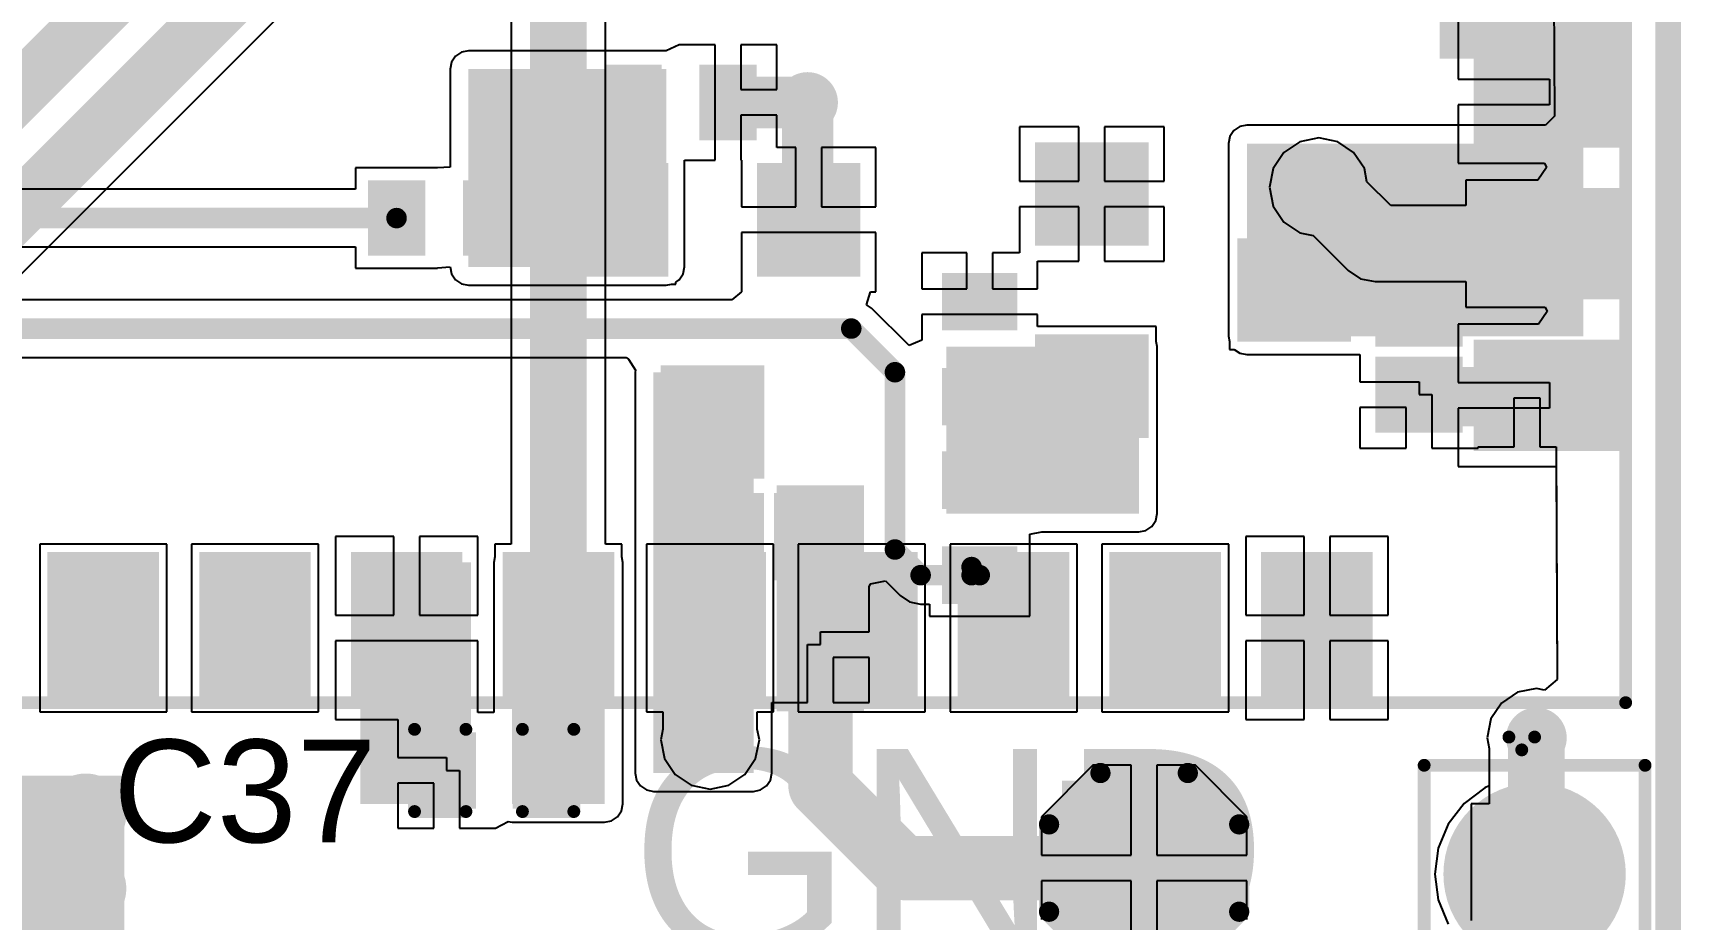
# Model space of a CAD drawing. Header units: millimetres. Extents: x -0.29 to 3.46, y -0.11 to 2.46.
# Drawn here: x 2.817 to 3.459, y 0.875 to 1.22 of the extents above; entities that cross this region are included whole.
import ezdxf

# ---------------------------------------------------------------- set-up
doc = ezdxf.new("R2010")
doc.units = ezdxf.units.MM
doc.header["$MEASUREMENT"] = 0
for name, color, linetype in [('BottomLayer', 5, 'Continuous'), ('BottomPaste', 16, 'Continuous'), ('BottomSolder', 6, 'Continuous'), ('Mechanical2', 216, 'Continuous'), ('TopLayer', 1, 'Continuous'), ('TopOverlay', 2, 'Continuous'), ('TopPaste', 8, 'Continuous'), ('TopSolder', 216, 'Continuous'), ('ViaHoleLayer', 16, 'Continuous')]:
    doc.layers.add(name, color=color, linetype=linetype)
doc.styles.add('Arial', font='', dxfattribs={"height": 0.2})
doc.styles.get('Arial').set_extended_font_data('Arial')

# ---------------------------------------------------------------- blocks, each defined once
blk = doc.blocks.new('T__________7')
at = {"layer": 'TopLayer'}
blk.add_hatch(color=1, dxfattribs=at).paths.add_polyline_path([(0.015, 0.03), (-0.015, 0.03), (-0.03, 0.015), (-0.03, -0.015), (-0.015, -0.03), (0.015, -0.03), (0.03, -0.015), (0.03, 0.015)])
at = {"layer": 'TopPaste'}
blk.add_hatch(color=8, dxfattribs=at).paths.add_polyline_path([(0.015, 0.03), (-0.015, 0.03), (-0.03, 0.015), (-0.03, -0.015), (-0.015, -0.03), (0.015, -0.03), (0.03, -0.015), (0.03, 0.015)])
at = {"layer": 'TopSolder'}
blk.add_hatch(color=216, dxfattribs=at).paths.add_polyline_path([(0.017, 0.034), (-0.017, 0.034), (-0.034, 0.017), (-0.034, -0.017), (-0.017, -0.034), (0.017, -0.034), (0.034, -0.017), (0.034, 0.017)])
at = {"layer": 'TopOverlay', "const_width": 0.00787}
for points in [[(-0.037, 0.017), (-0.017, 0.037)], [(-0.017, 0.037), (0.017, 0.037)], [(-0.017, 0.037), (0.017, 0.037)], [(0.017, 0.037), (0.037, 0.017)], [(-0.037, -0.017), (-0.037, 0.017)], [(0.037, -0.017), (0.037, 0.017)], [(-0.037, -0.017), (-0.017, -0.037)], [(0.017, -0.037), (0.037, -0.017)], [(-0.017, -0.037), (0.017, -0.037)], [(-0.017, -0.037), (0.017, -0.037)]]:
    blk.add_lwpolyline(points, dxfattribs=at)
at = {"layer": 'TopOverlay', "const_width": 0.00394}
for points in [[(-0.01897, 0.037, 1), (-0.01503, 0.037, 1)], [(-0.01897, 0.037, 1), (-0.01503, 0.037, 1)], [(-0.01897, 0.037, 1), (-0.01503, 0.037, 1)], [(0.01503, 0.037, 1), (0.01897, 0.037, 1)], [(0.01503, 0.037, 1), (0.01897, 0.037, 1)], [(0.01503, 0.037, 1), (0.01897, 0.037, 1)], [(-0.03897, 0.017, 1), (-0.03503, 0.017, 1)], [(-0.03897, 0.017, 1), (-0.03503, 0.017, 1)], [(0.03503, 0.017, 1), (0.03897, 0.017, 1)], [(0.03503, 0.017, 1), (0.03897, 0.017, 1)], [(-0.03897, -0.017, 1), (-0.03503, -0.017, 1)], [(-0.03897, -0.017, 1), (-0.03503, -0.017, 1)], [(0.03503, -0.017, 1), (0.03897, -0.017, 1)], [(0.03503, -0.017, 1), (0.03897, -0.017, 1)], [(-0.01897, -0.037, 1), (-0.01503, -0.037, 1)], [(-0.01897, -0.037, 1), (-0.01503, -0.037, 1)], [(-0.01897, -0.037, 1), (-0.01503, -0.037, 1)], [(0.01503, -0.037, 1), (0.01897, -0.037, 1)], [(0.01503, -0.037, 1), (0.01897, -0.037, 1)], [(0.01503, -0.037, 1), (0.01897, -0.037, 1)]]:
    blk.add_lwpolyline(points, format="xyb", close=True, dxfattribs=at)
blk = doc.blocks.new('SIM7500E_15')
at = {"layer": 'TopLayer'}
for points in [[(0.91142, -0.72638), (0.86024, -0.72638), (0.86024, -0.69094), (0.91142, -0.69094)], [(0.91142, -0.78543), (0.86024, -0.78543), (0.86024, -0.75), (0.91142, -0.75)], [(0.91142, -0.84449), (0.86024, -0.84449), (0.86024, -0.80906), (0.91142, -0.80906)], [(0.30512, -0.94291), (0.30512, -0.89173), (0.34055, -0.89173), (0.34055, -0.94291)], [(0.36417, -0.94291), (0.36417, -0.89173), (0.39961, -0.89173), (0.39961, -0.94291)], [(0.42323, -0.94291), (0.42323, -0.89173), (0.45866, -0.89173), (0.45866, -0.94291)], [(0.48228, -0.94291), (0.48228, -0.89173), (0.51772, -0.89173), (0.51772, -0.94291)], [(0.54134, -0.94291), (0.54134, -0.89173), (0.57677, -0.89173), (0.57677, -0.94291)], [(0.60039, -0.94291), (0.60039, -0.89173), (0.63583, -0.89173), (0.63583, -0.94291)], [(0.65945, -0.94291), (0.65945, -0.89173), (0.69488, -0.89173), (0.69488, -0.94291)], [(0.7185, -0.94291), (0.7185, -0.89173), (0.75394, -0.89173), (0.75394, -0.94291)], [(0.77756, -0.94291), (0.77756, -0.89173), (0.81299, -0.89173), (0.81299, -0.94291)]]:
    blk.add_hatch(color=1, dxfattribs=at).paths.add_polyline_path(points)
at = {"layer": 'TopPaste'}
for points in [[(0.91142, -0.72638), (0.86024, -0.72638), (0.86024, -0.69094), (0.91142, -0.69094)], [(0.91142, -0.78543), (0.86024, -0.78543), (0.86024, -0.75), (0.91142, -0.75)], [(0.91142, -0.84449), (0.86024, -0.84449), (0.86024, -0.80906), (0.91142, -0.80906)], [(0.30512, -0.94291), (0.30512, -0.89173), (0.34055, -0.89173), (0.34055, -0.94291)], [(0.36417, -0.94291), (0.36417, -0.89173), (0.39961, -0.89173), (0.39961, -0.94291)], [(0.42323, -0.94291), (0.42323, -0.89173), (0.45866, -0.89173), (0.45866, -0.94291)], [(0.48228, -0.94291), (0.48228, -0.89173), (0.51772, -0.89173), (0.51772, -0.94291)], [(0.54134, -0.94291), (0.54134, -0.89173), (0.57677, -0.89173), (0.57677, -0.94291)], [(0.60039, -0.94291), (0.60039, -0.89173), (0.63583, -0.89173), (0.63583, -0.94291)], [(0.65945, -0.94291), (0.65945, -0.89173), (0.69488, -0.89173), (0.69488, -0.94291)], [(0.7185, -0.94291), (0.7185, -0.89173), (0.75394, -0.89173), (0.75394, -0.94291)], [(0.77756, -0.94291), (0.77756, -0.89173), (0.81299, -0.89173), (0.81299, -0.94291)]]:
    blk.add_hatch(color=8, dxfattribs=at).paths.add_polyline_path(points)
at = {"layer": 'TopSolder'}
for points in [[(0.91542, -0.73038), (0.85624, -0.73038), (0.85624, -0.68694), (0.91542, -0.68694)], [(0.91542, -0.78943), (0.85624, -0.78943), (0.85624, -0.746), (0.91542, -0.746)], [(0.91542, -0.84849), (0.85624, -0.84849), (0.85624, -0.80506), (0.91542, -0.80506)], [(0.30112, -0.94691), (0.30112, -0.88773), (0.34455, -0.88773), (0.34455, -0.94691)], [(0.36017, -0.94691), (0.36017, -0.88773), (0.40361, -0.88773), (0.40361, -0.94691)], [(0.41923, -0.94691), (0.41923, -0.88773), (0.46266, -0.88773), (0.46266, -0.94691)], [(0.47828, -0.94691), (0.47828, -0.88773), (0.52172, -0.88773), (0.52172, -0.94691)], [(0.53734, -0.94691), (0.53734, -0.88773), (0.58077, -0.88773), (0.58077, -0.94691)], [(0.59639, -0.94691), (0.59639, -0.88773), (0.63983, -0.88773), (0.63983, -0.94691)], [(0.65545, -0.94691), (0.65545, -0.88773), (0.69888, -0.88773), (0.69888, -0.94691)], [(0.7145, -0.94691), (0.7145, -0.88773), (0.75794, -0.88773), (0.75794, -0.94691)], [(0.77356, -0.94691), (0.77356, -0.88773), (0.81699, -0.88773), (0.81699, -0.94691)]]:
    blk.add_hatch(color=216, dxfattribs=at).paths.add_polyline_path(points)
at = {"layer": 'TopOverlay', "const_width": 0.005}
for points in [[(0.91544, -0.94639), (0.91544, 0.12061)], [(-0.03356, -0.94639), (0.91544, -0.94639)]]:
    blk.add_lwpolyline(points, dxfattribs=at)
at = {"layer": 'TopOverlay', "const_width": 0.0025}
blk.add_lwpolyline([(0.91419, -0.94639, 1), (0.91669, -0.94639, 1)], format="xyb", close=True, dxfattribs=at)
blk.add_lwpolyline([(0.91419, -0.94639, 1), (0.91669, -0.94639, 1)], format="xyb", close=True, dxfattribs=at)
blk = doc.blocks.new('R___0402_B_35')
at = {"layer": 'BottomLayer'}
for points in [[(-0.0095, 0.0125), (-0.0095, -0.0125), (-0.0275, -0.0125), (-0.0275, 0.0125)], [(0.0275, 0.0125), (0.0275, -0.0125), (0.0095, -0.0125), (0.0095, 0.0125)]]:
    blk.add_hatch(color=5, dxfattribs=at).paths.add_polyline_path(points)
at = {"layer": 'BottomPaste'}
for points in [[(-0.0095, 0.0125), (-0.0095, -0.0125), (-0.0275, -0.0125), (-0.0275, 0.0125)], [(0.0275, 0.0125), (0.0275, -0.0125), (0.0095, -0.0125), (0.0095, 0.0125)]]:
    blk.add_hatch(color=16, dxfattribs=at).paths.add_polyline_path(points)
at = {"layer": 'BottomSolder'}
for points in [[(-0.00733, 0.01467), (-0.00733, -0.01467), (-0.02967, -0.01467), (-0.02967, 0.01467)], [(0.02967, 0.01467), (0.02967, -0.01467), (0.00733, -0.01467), (0.00733, 0.01467)]]:
    blk.add_hatch(color=6, dxfattribs=at).paths.add_polyline_path(points)
blk = doc.blocks.new('R___0402_B_36')
at = {"layer": 'BottomLayer'}
for points in [[(-0.0095, 0.0125), (-0.0095, -0.0125), (-0.0275, -0.0125), (-0.0275, 0.0125)], [(0.0275, 0.0125), (0.0275, -0.0125), (0.0095, -0.0125), (0.0095, 0.0125)]]:
    blk.add_hatch(color=5, dxfattribs=at).paths.add_polyline_path(points)
at = {"layer": 'BottomPaste'}
for points in [[(-0.0095, 0.0125), (-0.0095, -0.0125), (-0.0275, -0.0125), (-0.0275, 0.0125)], [(0.0275, 0.0125), (0.0275, -0.0125), (0.0095, -0.0125), (0.0095, 0.0125)]]:
    blk.add_hatch(color=16, dxfattribs=at).paths.add_polyline_path(points)
at = {"layer": 'BottomSolder'}
for points in [[(-0.00733, 0.01467), (-0.00733, -0.01467), (-0.02967, -0.01467), (-0.02967, 0.01467)], [(0.02967, 0.01467), (0.02967, -0.01467), (0.00733, -0.01467), (0.00733, 0.01467)]]:
    blk.add_hatch(color=6, dxfattribs=at).paths.add_polyline_path(points)
blk = doc.blocks.new('R___0402_B_37')
at = {"layer": 'BottomLayer'}
for points in [[(-0.0095, 0.0125), (-0.0095, -0.0125), (-0.0275, -0.0125), (-0.0275, 0.0125)], [(0.0275, 0.0125), (0.0275, -0.0125), (0.0095, -0.0125), (0.0095, 0.0125)]]:
    blk.add_hatch(color=5, dxfattribs=at).paths.add_polyline_path(points)
at = {"layer": 'BottomPaste'}
for points in [[(-0.0095, 0.0125), (-0.0095, -0.0125), (-0.0275, -0.0125), (-0.0275, 0.0125)], [(0.0275, 0.0125), (0.0275, -0.0125), (0.0095, -0.0125), (0.0095, 0.0125)]]:
    blk.add_hatch(color=16, dxfattribs=at).paths.add_polyline_path(points)
at = {"layer": 'BottomSolder'}
for points in [[(-0.00733, 0.01467), (-0.00733, -0.01467), (-0.02967, -0.01467), (-0.02967, 0.01467)], [(0.02967, 0.01467), (0.02967, -0.01467), (0.00733, -0.01467), (0.00733, 0.01467)]]:
    blk.add_hatch(color=6, dxfattribs=at).paths.add_polyline_path(points)
blk = doc.blocks.new('R___0402_B_38')
at = {"layer": 'BottomLayer'}
for points in [[(-0.0095, 0.0125), (-0.0095, -0.0125), (-0.0275, -0.0125), (-0.0275, 0.0125)], [(0.0275, 0.0125), (0.0275, -0.0125), (0.0095, -0.0125), (0.0095, 0.0125)]]:
    blk.add_hatch(color=5, dxfattribs=at).paths.add_polyline_path(points)
at = {"layer": 'BottomPaste'}
for points in [[(-0.0095, 0.0125), (-0.0095, -0.0125), (-0.0275, -0.0125), (-0.0275, 0.0125)], [(0.0275, 0.0125), (0.0275, -0.0125), (0.0095, -0.0125), (0.0095, 0.0125)]]:
    blk.add_hatch(color=16, dxfattribs=at).paths.add_polyline_path(points)
at = {"layer": 'BottomSolder'}
for points in [[(-0.00733, 0.01467), (-0.00733, -0.01467), (-0.02967, -0.01467), (-0.02967, 0.01467)], [(0.02967, 0.01467), (0.02967, -0.01467), (0.00733, -0.01467), (0.00733, 0.01467)]]:
    blk.add_hatch(color=6, dxfattribs=at).paths.add_polyline_path(points)
blk = doc.blocks.new('SOT_23_B_66')
at = {"layer": 'BottomLayer'}
for points in [[(-0.05354, 0.05748), (-0.02126, 0.05748), (-0.02126, 0.02126), (-0.05354, 0.02126)], [(0.02126, 0.05748), (0.05354, 0.05748), (0.05354, 0.02126), (0.02126, 0.02126)], [(-0.01614, -0.02126), (0.01614, -0.02126), (0.01614, -0.05748), (-0.01614, -0.05748)]]:
    blk.add_hatch(color=5, dxfattribs=at).paths.add_polyline_path(points)
at = {"layer": 'BottomPaste'}
for points in [[(-0.05354, 0.05748), (-0.02126, 0.05748), (-0.02126, 0.02126), (-0.05354, 0.02126)], [(0.02126, 0.05748), (0.05354, 0.05748), (0.05354, 0.02126), (0.02126, 0.02126)], [(-0.01614, -0.02126), (0.01614, -0.02126), (0.01614, -0.05748), (-0.01614, -0.05748)]]:
    blk.add_hatch(color=16, dxfattribs=at).paths.add_polyline_path(points)
at = {"layer": 'BottomSolder'}
for points in [[(-0.05754, 0.06148), (-0.01726, 0.06148), (-0.01726, 0.01726), (-0.05754, 0.01726)], [(0.01726, 0.06148), (0.05754, 0.06148), (0.05754, 0.01726), (0.01726, 0.01726)], [(-0.02014, -0.01726), (0.02014, -0.01726), (0.02014, -0.06148), (-0.02014, -0.06148)]]:
    blk.add_hatch(color=6, dxfattribs=at).paths.add_polyline_path(points)
blk = doc.blocks.new('SOT_23_B_67')
at = {"layer": 'BottomLayer'}
for points in [[(-0.05354, 0.05748), (-0.02126, 0.05748), (-0.02126, 0.02126), (-0.05354, 0.02126)], [(0.02126, 0.05748), (0.05354, 0.05748), (0.05354, 0.02126), (0.02126, 0.02126)], [(-0.01614, -0.02126), (0.01614, -0.02126), (0.01614, -0.05748), (-0.01614, -0.05748)]]:
    blk.add_hatch(color=5, dxfattribs=at).paths.add_polyline_path(points)
at = {"layer": 'BottomPaste'}
for points in [[(-0.05354, 0.05748), (-0.02126, 0.05748), (-0.02126, 0.02126), (-0.05354, 0.02126)], [(0.02126, 0.05748), (0.05354, 0.05748), (0.05354, 0.02126), (0.02126, 0.02126)], [(-0.01614, -0.02126), (0.01614, -0.02126), (0.01614, -0.05748), (-0.01614, -0.05748)]]:
    blk.add_hatch(color=16, dxfattribs=at).paths.add_polyline_path(points)
at = {"layer": 'BottomSolder'}
for points in [[(-0.05754, 0.06148), (-0.01726, 0.06148), (-0.01726, 0.01726), (-0.05754, 0.01726)], [(0.01726, 0.06148), (0.05754, 0.06148), (0.05754, 0.01726), (0.01726, 0.01726)], [(-0.02014, -0.01726), (0.02014, -0.01726), (0.02014, -0.06148), (-0.02014, -0.06148)]]:
    blk.add_hatch(color=6, dxfattribs=at).paths.add_polyline_path(points)
blk = doc.blocks.new('P____4_P___83')
at = {"layer": 'TopLayer'}
h = blk.add_hatch(color=1, dxfattribs=at)
edge = h.paths.add_edge_path()
edge.add_arc((-0.14764, 0), 0.0315, 0, 360)
h = blk.add_hatch(color=1, dxfattribs=at)
edge = h.paths.add_edge_path()
edge.add_arc((-0.04921, 0), 0.0315, 0, 360)
h = blk.add_hatch(color=1, dxfattribs=at)
edge = h.paths.add_edge_path()
edge.add_arc((0.04921, 0), 0.0315, 0, 360)
h = blk.add_hatch(color=1, dxfattribs=at)
edge = h.paths.add_edge_path()
edge.add_arc((0.14764, 0), 0.0315, 0, 360)
at = {"layer": 'TopPaste'}
h = blk.add_hatch(color=8, dxfattribs=at)
edge = h.paths.add_edge_path()
edge.add_arc((-0.14764, 0), 0.0315, 0, 360)
h = blk.add_hatch(color=8, dxfattribs=at)
edge = h.paths.add_edge_path()
edge.add_arc((-0.04921, 0), 0.0315, 0, 360)
h = blk.add_hatch(color=8, dxfattribs=at)
edge = h.paths.add_edge_path()
edge.add_arc((0.04921, 0), 0.0315, 0, 360)
h = blk.add_hatch(color=8, dxfattribs=at)
edge = h.paths.add_edge_path()
edge.add_arc((0.14764, 0), 0.0315, 0, 360)
at = {"layer": 'TopSolder'}
h = blk.add_hatch(color=216, dxfattribs=at)
edge = h.paths.add_edge_path()
edge.add_arc((-0.14764, 0), 0.0355, 0, 360)
h = blk.add_hatch(color=216, dxfattribs=at)
edge = h.paths.add_edge_path()
edge.add_arc((-0.04921, 0), 0.0355, 0, 360)
h = blk.add_hatch(color=216, dxfattribs=at)
edge = h.paths.add_edge_path()
edge.add_arc((0.04921, 0), 0.0355, 0, 360)
h = blk.add_hatch(color=216, dxfattribs=at)
edge = h.paths.add_edge_path()
edge.add_arc((0.14764, 0), 0.0355, 0, 360)
at = {"layer": 'TopOverlay', "const_width": 0.005}
for points in [[(0.19, 0.043), (-0.19, 0.043)], [(-0.19, -0.043), (-0.19, 0.043)], [(0.19, -0.043), (0.19, 0.043)], [(-0.196, -0.005), (-0.201, 0)], [(-0.201, -0.01), (-0.201, 0)], [(-0.201, -0.01), (-0.196, -0.005)], [(0.19, -0.043), (-0.19, -0.043)]]:
    blk.add_lwpolyline(points, dxfattribs=at)
at = {"layer": 'TopOverlay', "const_width": 0.0025}
for points in [[(-0.19125, 0.043, 1), (-0.18875, 0.043, 1)], [(-0.19125, 0.043, 1), (-0.18875, 0.043, 1)], [(0.18875, 0.043, 1), (0.19125, 0.043, 1)], [(0.18875, 0.043, 1), (0.19125, 0.043, 1)], [(-0.20225, 0, 1), (-0.19975, 0, 1)], [(-0.20225, 0, 1), (-0.19975, 0, 1)], [(-0.19725, -0.005, 1), (-0.19475, -0.005, 1)], [(-0.19725, -0.005, 1), (-0.19475, -0.005, 1)], [(-0.20225, -0.01, 1), (-0.19975, -0.01, 1)], [(-0.20225, -0.01, 1), (-0.19975, -0.01, 1)], [(-0.19125, -0.043, 1), (-0.18875, -0.043, 1)], [(-0.19125, -0.043, 1), (-0.18875, -0.043, 1)], [(0.18875, -0.043, 1), (0.19125, -0.043, 1)], [(0.18875, -0.043, 1), (0.19125, -0.043, 1)]]:
    blk.add_lwpolyline(points, format="xyb", close=True, dxfattribs=at)
blk = doc.blocks.new('DFN1006_2L__B_102')
at = {"layer": 'BottomLayer'}
for points in [[(-0.02756, 0.01299), (-0.00591, 0.01299), (-0.00591, -0.01299), (-0.02756, -0.01299)], [(0.00591, 0.01299), (0.02756, 0.01299), (0.02756, -0.01299), (0.00591, -0.01299)]]:
    blk.add_hatch(color=5, dxfattribs=at).paths.add_polyline_path(points)
at = {"layer": 'BottomPaste'}
for points in [[(-0.02756, 0.01299), (-0.00591, 0.01299), (-0.00591, -0.01299), (-0.02756, -0.01299)], [(0.00591, 0.01299), (0.02756, 0.01299), (0.02756, -0.01299), (0.00591, -0.01299)]]:
    blk.add_hatch(color=16, dxfattribs=at).paths.add_polyline_path(points)
at = {"layer": 'BottomSolder'}
for points in [[(-0.03156, 0.01699), (-0.00191, 0.01699), (-0.00191, -0.01699), (-0.03156, -0.01699)], [(0.00191, 0.01699), (0.03156, 0.01699), (0.03156, -0.01699), (0.00191, -0.01699)]]:
    blk.add_hatch(color=6, dxfattribs=at).paths.add_polyline_path(points)
blk = doc.blocks.new('DFN1006_2L__B_103')
at = {"layer": 'BottomLayer'}
for points in [[(-0.02756, 0.01299), (-0.00591, 0.01299), (-0.00591, -0.01299), (-0.02756, -0.01299)], [(0.00591, 0.01299), (0.02756, 0.01299), (0.02756, -0.01299), (0.00591, -0.01299)]]:
    blk.add_hatch(color=5, dxfattribs=at).paths.add_polyline_path(points)
at = {"layer": 'BottomPaste'}
for points in [[(-0.02756, 0.01299), (-0.00591, 0.01299), (-0.00591, -0.01299), (-0.02756, -0.01299)], [(0.00591, 0.01299), (0.02756, 0.01299), (0.02756, -0.01299), (0.00591, -0.01299)]]:
    blk.add_hatch(color=16, dxfattribs=at).paths.add_polyline_path(points)
at = {"layer": 'BottomSolder'}
for points in [[(-0.03156, 0.01699), (-0.00191, 0.01699), (-0.00191, -0.01699), (-0.03156, -0.01699)], [(0.00191, 0.01699), (0.03156, 0.01699), (0.03156, -0.01699), (0.00191, -0.01699)]]:
    blk.add_hatch(color=6, dxfattribs=at).paths.add_polyline_path(points)
blk = doc.blocks.new('SOD_323_B_108')
at = {"layer": 'BottomLayer'}
for points in [[(-0.02953, -0.01772), (-0.06102, -0.01772), (-0.06102, 0.01772), (-0.02953, 0.01772)], [(0.06102, -0.01772), (0.02953, -0.01772), (0.02953, 0.01772), (0.06102, 0.01772)]]:
    blk.add_hatch(color=5, dxfattribs=at).paths.add_polyline_path(points)
at = {"layer": 'BottomPaste'}
for points in [[(-0.02953, -0.01772), (-0.06102, -0.01772), (-0.06102, 0.01772), (-0.02953, 0.01772)], [(0.06102, -0.01772), (0.02953, -0.01772), (0.02953, 0.01772), (0.06102, 0.01772)]]:
    blk.add_hatch(color=16, dxfattribs=at).paths.add_polyline_path(points)
at = {"layer": 'BottomSolder'}
for points in [[(-0.02736, -0.01988), (-0.06319, -0.01988), (-0.06319, 0.01988), (-0.02736, 0.01988)], [(0.06319, -0.01988), (0.02736, -0.01988), (0.02736, 0.01988), (0.06319, 0.01988)]]:
    blk.add_hatch(color=6, dxfattribs=at).paths.add_polyline_path(points)
blk = doc.blocks.new('C___0402_B_117')
at = {"layer": 'BottomLayer'}
for points in [[(-0.0095, 0.0125), (-0.0095, -0.0125), (-0.0275, -0.0125), (-0.0275, 0.0125)], [(0.0275, 0.0125), (0.0275, -0.0125), (0.0095, -0.0125), (0.0095, 0.0125)]]:
    blk.add_hatch(color=5, dxfattribs=at).paths.add_polyline_path(points)
at = {"layer": 'BottomPaste'}
for points in [[(-0.0095, 0.0125), (-0.0095, -0.0125), (-0.0275, -0.0125), (-0.0275, 0.0125)], [(0.0275, 0.0125), (0.0275, -0.0125), (0.0095, -0.0125), (0.0095, 0.0125)]]:
    blk.add_hatch(color=16, dxfattribs=at).paths.add_polyline_path(points)
at = {"layer": 'BottomSolder'}
for points in [[(-0.00714, 0.01486), (-0.00714, -0.01486), (-0.02986, -0.01486), (-0.02986, 0.01486)], [(0.02986, 0.01486), (0.02986, -0.01486), (0.00714, -0.01486), (0.00714, 0.01486)]]:
    blk.add_hatch(color=6, dxfattribs=at).paths.add_polyline_path(points)
blk = doc.blocks.new('C___0402_B_118')
at = {"layer": 'BottomLayer'}
for points in [[(-0.0095, 0.0125), (-0.0095, -0.0125), (-0.0275, -0.0125), (-0.0275, 0.0125)], [(0.0275, 0.0125), (0.0275, -0.0125), (0.0095, -0.0125), (0.0095, 0.0125)]]:
    blk.add_hatch(color=5, dxfattribs=at).paths.add_polyline_path(points)
at = {"layer": 'BottomPaste'}
for points in [[(-0.0095, 0.0125), (-0.0095, -0.0125), (-0.0275, -0.0125), (-0.0275, 0.0125)], [(0.0275, 0.0125), (0.0275, -0.0125), (0.0095, -0.0125), (0.0095, 0.0125)]]:
    blk.add_hatch(color=16, dxfattribs=at).paths.add_polyline_path(points)
at = {"layer": 'BottomSolder'}
for points in [[(-0.00714, 0.01486), (-0.00714, -0.01486), (-0.02986, -0.01486), (-0.02986, 0.01486)], [(0.02986, 0.01486), (0.02986, -0.01486), (0.00714, -0.01486), (0.00714, 0.01486)]]:
    blk.add_hatch(color=6, dxfattribs=at).paths.add_polyline_path(points)
blk = doc.blocks.new('C___0402_120')
at = {"layer": 'TopLayer'}
for points in [[(-0.0275, -0.0125), (-0.0275, 0.0125), (-0.0095, 0.0125), (-0.0095, -0.0125)], [(0.0095, -0.0125), (0.0095, 0.0125), (0.0275, 0.0125), (0.0275, -0.0125)]]:
    blk.add_hatch(color=1, dxfattribs=at).paths.add_polyline_path(points)
at = {"layer": 'TopPaste'}
for points in [[(-0.0275, -0.0125), (-0.0275, 0.0125), (-0.0095, 0.0125), (-0.0095, -0.0125)], [(0.0095, -0.0125), (0.0095, 0.0125), (0.0275, 0.0125), (0.0275, -0.0125)]]:
    blk.add_hatch(color=8, dxfattribs=at).paths.add_polyline_path(points)
at = {"layer": 'TopSolder'}
for points in [[(-0.02986, -0.01486), (-0.02986, 0.01486), (-0.00714, 0.01486), (-0.00714, -0.01486)], [(0.00714, -0.01486), (0.00714, 0.01486), (0.02986, 0.01486), (0.02986, -0.01486)]]:
    blk.add_hatch(color=216, dxfattribs=at).paths.add_polyline_path(points)
at = {"layer": 'TopOverlay', "const_width": 0.005}
for points in [[(-0.011, 0.016), (-0.031, 0.016)], [(-0.031, 0.016), (-0.031, -0.016)], [(0.031, 0.016), (0.011, 0.016)], [(0.031, 0.016), (0.031, -0.016)], [(-0.011, -0.016), (-0.031, -0.016)], [(0.031, -0.016), (0.011, -0.016)]]:
    blk.add_lwpolyline(points, dxfattribs=at)
at = {"layer": 'TopOverlay', "const_width": 0.0025}
for points in [[(-0.03225, 0.016, 1), (-0.02975, 0.016, 1)], [(-0.03225, 0.016, 1), (-0.02975, 0.016, 1)], [(-0.01225, 0.016, 1), (-0.00975, 0.016, 1)], [(0.00975, 0.016, 1), (0.01225, 0.016, 1)], [(0.02975, 0.016, 1), (0.03225, 0.016, 1)], [(0.02975, 0.016, 1), (0.03225, 0.016, 1)], [(-0.03225, -0.016, 1), (-0.02975, -0.016, 1)], [(-0.03225, -0.016, 1), (-0.02975, -0.016, 1)], [(-0.01225, -0.016, 1), (-0.00975, -0.016, 1)], [(0.00975, -0.016, 1), (0.01225, -0.016, 1)], [(0.02975, -0.016, 1), (0.03225, -0.016, 1)], [(0.02975, -0.016, 1), (0.03225, -0.016, 1)]]:
    blk.add_lwpolyline(points, format="xyb", close=True, dxfattribs=at)

msp = doc.modelspace()

# ---------------------------------------------------------------- hatches: boundary and pattern name
at = {"layer": 'BottomLayer'}
for points in [[(3.365, 1.21), (3.435, 1.21), (3.435, 1.287), (3.365, 1.287)], [(2.987, 1.129), (3.064, 1.129), (3.064, 1.206), (2.987, 1.206)], [(3.29, 1.102), (3.421, 1.102), (3.421, 1.177), (3.29, 1.177)], [(3.173, 1.033), (3.248, 1.033), (3.248, 1.098), (3.173, 1.098)], [(3.059, 0.932), (3.098, 0.932), (3.098, 1.088), (3.059, 1.088)], [(3.344, 1.067), (3.414, 1.067), (3.414, 1.09), (3.344, 1.09)], [(3.107, 0.956), (3.141, 0.956), (3.141, 1.044), (3.107, 1.044)]]:
    msp.add_hatch(color=5, dxfattribs=at).paths.add_polyline_path(points)
h = msp.add_hatch(color=5, dxfattribs=at)
edge = h.paths.add_edge_path()
edge.add_arc((3.394, 1.22689), 0.01181, 0, 360)
h = msp.add_hatch(color=5, dxfattribs=at)
edge = h.paths.add_edge_path()
edge.add_arc((3.42073, 1.22689), 0.01181, 0, 360)
h = msp.add_hatch(color=5, dxfattribs=at)
edge = h.paths.add_edge_path()
edge.add_arc((3.119, 1.193), 0.01181, 0, 360)
h = msp.add_hatch(color=5, dxfattribs=at)
edge = h.paths.add_edge_path()
edge.add_arc((3.318, 1.16), 0.01181, 0, 360)
h = msp.add_hatch(color=5, dxfattribs=at)
edge = h.paths.add_edge_path()
edge.add_arc((3.08106, 0.94494), 0.01181, 0, 360)
h = msp.add_hatch(color=5, dxfattribs=at)
edge = h.paths.add_edge_path()
edge.add_arc((3.40269, 0.94569), 0.01181, 0, 360)
h = msp.add_hatch(color=5, dxfattribs=at)
edge = h.paths.add_edge_path()
edge.add_arc((2.838, 0.916), 0.01181, 0, 360)
h = msp.add_hatch(color=5, dxfattribs=at)
edge = h.paths.add_edge_path()
edge.add_arc((3.246, 0.895), 0.01181, 0, 360)
h = msp.add_hatch(color=5, dxfattribs=at)
edge = h.paths.add_edge_path()
edge.add_arc((2.838, 0.887), 0.01181, 0, 360)
at = {"layer": 'BottomSolder'}
h = msp.add_hatch(color=6, dxfattribs=at)
edge = h.paths.add_edge_path()
edge.add_arc((2.838, 0.916), 0.01581, 0, 360)
h = msp.add_hatch(color=6, dxfattribs=at)
edge = h.paths.add_edge_path()
edge.add_arc((2.838, 0.887), 0.01581, 0, 360)
at = {"layer": 'TopLayer'}
for points in [[(3.382, 1.17889), (3.434, 1.17889), (3.434, 1.27389), (3.382, 1.27389)], [(2.94494, 0.92), (2.988, 0.92), (2.988, 1.014), (2.94494, 1.014)], [(3.004, 0.92), (3.04, 0.92), (3.04, 1.014), (3.004, 1.014)], [(2.853, 0.931), (2.594, 0.931), (2.594, 0.738), (2.853, 0.738)], [(3.218, 0.858), (3.282, 0.858), (3.282, 0.929), (3.218, 0.929)]]:
    msp.add_hatch(color=1, dxfattribs=at).paths.add_polyline_path(points)
h = msp.add_hatch(color=1, dxfattribs=at)
edge = h.paths.add_edge_path()
edge.add_arc((3.394, 1.22689), 0.01181, 0, 360)
h = msp.add_hatch(color=1, dxfattribs=at)
edge = h.paths.add_edge_path()
edge.add_arc((3.42073, 1.22689), 0.01181, 0, 360)
h = msp.add_hatch(color=1, dxfattribs=at)
edge = h.paths.add_edge_path()
edge.add_arc((3.119, 1.193), 0.01181, 0, 360)
h = msp.add_hatch(color=1, dxfattribs=at)
edge = h.paths.add_edge_path()
edge.add_arc((3.318, 1.16), 0.01181, 0, 360)
h = msp.add_hatch(color=1, dxfattribs=at)
edge = h.paths.add_edge_path()
edge.add_arc((3.08106, 0.94494), 0.01181, 0, 360)
h = msp.add_hatch(color=1, dxfattribs=at)
edge = h.paths.add_edge_path()
edge.add_arc((3.40269, 0.94569), 0.01181, 0, 360)
h = msp.add_hatch(color=1, dxfattribs=at)
edge = h.paths.add_edge_path()
edge.add_arc((2.838, 0.916), 0.01181, 0, 360)
h = msp.add_hatch(color=1, dxfattribs=at)
edge = h.paths.add_edge_path()
edge.add_arc((3.246, 0.895), 0.01181, 0, 360)
h = msp.add_hatch(color=1, dxfattribs=at)
edge = h.paths.add_edge_path()
edge.add_arc((2.838, 0.887), 0.01181, 0, 360)
at = {"layer": 'TopSolder'}
h = msp.add_hatch(color=216, dxfattribs=at)
edge = h.paths.add_edge_path()
edge.add_arc((2.838, 0.916), 0.01581, 0, 360)
h = msp.add_hatch(color=216, dxfattribs=at)
edge = h.paths.add_edge_path()
edge.add_arc((2.838, 0.887), 0.01581, 0, 360)
at = {"layer": 'ViaHoleLayer'}
h = msp.add_hatch(color=16, dxfattribs=at)
edge = h.paths.add_edge_path()
edge.add_arc((3.119, 1.193), 0.00591, 0, 360)
h = msp.add_hatch(color=16, dxfattribs=at)
edge = h.paths.add_edge_path()
edge.add_arc((3.318, 1.16), 0.00591, 0, 360)
h = msp.add_hatch(color=16, dxfattribs=at)
edge = h.paths.add_edge_path()
edge.add_arc((3.08106, 0.94494), 0.00591, 0, 360)
h = msp.add_hatch(color=16, dxfattribs=at)
edge = h.paths.add_edge_path()
edge.add_arc((3.40269, 0.94569), 0.00591, 0, 360)
h = msp.add_hatch(color=16, dxfattribs=at)
edge = h.paths.add_edge_path()
edge.add_arc((2.838, 0.916), 0.00591, 0, 360)
h = msp.add_hatch(color=16, dxfattribs=at)
edge = h.paths.add_edge_path()
edge.add_arc((3.246, 0.895), 0.00591, 0, 360)
h = msp.add_hatch(color=16, dxfattribs=at)
edge = h.paths.add_edge_path()
edge.add_arc((2.838, 0.887), 0.00591, 0, 360)

# ---------------------------------------------------------------- linework, layer by layer
at = {"layer": 'BottomLayer'}
for p, q in [((3.40943, 1.2585), (3.40976, 1.18768)), ((2.98427, 1.21259), (2.98195, 1.21105)), ((2.987, 1.21314), (2.98427, 1.21259)), ((3.064, 1.21314), (2.987, 1.21314)), ((3.069, 1.2155), (3.064, 1.21314)), ((3.083, 1.2155), (3.069, 1.2155)), ((3.069, 1.2155), (3.069, 1.2155)), ((3.083, 1.193), (3.083, 1.2155)), ((3.107, 1.2155), (3.093, 1.2155)), ((3.093, 1.2155), (3.093, 1.198)), ((3.107, 1.198), (3.107, 1.2155)), ((2.98041, 1.20873), (2.97986, 1.206)), ((2.98195, 1.21105), (2.98041, 1.20873)), ((2.97986, 1.206), (2.97986, 1.16783)), ((3.093, 1.198), (3.107, 1.198)), ((3.083, 1.1705), (3.083, 1.193)), ((3.107, 1.188), (3.093, 1.188)), ((3.093, 1.188), (3.093, 1.1705)), ((3.107, 1.17548), (3.107, 1.188)), ((3.40976, 1.18768), (3.40624, 1.18414)), ((3.22463, 1.18354), (3.20152, 1.18354)), ((3.20152, 1.18354), (3.20152, 1.1624)), ((3.22463, 1.1624), (3.22463, 1.18354)), ((3.25774, 1.18354), (3.23463, 1.18354)), ((3.23463, 1.18354), (3.23463, 1.1624)), ((3.25774, 1.1624), (3.25774, 1.18354)), ((3.28495, 1.18205), (3.28341, 1.17973)), ((3.28727, 1.18359), (3.28495, 1.18205)), ((3.29, 1.18414), (3.28727, 1.18359)), ((3.40624, 1.18414), (3.29, 1.18414)), ((3.1144, 1.17548), (3.107, 1.17548)), ((3.1144, 1.15237), (3.1144, 1.17548)), ((3.14554, 1.17548), (3.1244, 1.17548)), ((3.1244, 1.17548), (3.1244, 1.15237)), ((3.14554, 1.15237), (3.14554, 1.17548)), ((3.28341, 1.17973), (3.28286, 1.177)), ((3.28286, 1.177), (3.28286, 1.102)), ((2.97986, 1.16783), (2.975, 1.1675)), ((3.07114, 1.129), (3.07114, 1.1705)), ((3.07114, 1.1705), (3.083, 1.1705)), ((3.093, 1.1705), (3.09326, 1.1705)), ((3.09326, 1.1705), (3.09326, 1.15237)), ((2.97486, 1.1675), (2.943, 1.1675)), ((2.943, 1.1675), (2.943, 1.15922)), ((2.975, 1.1675), (2.97486, 1.1675)), ((3.20152, 1.1624), (3.22463, 1.1624)), ((3.23463, 1.1624), (3.25774, 1.1624)), ((2.943, 1.15922), (2.55, 1.15922)), ((3.09326, 1.15237), (3.1144, 1.15237)), ((3.1244, 1.15237), (3.14554, 1.15237)), ((3.22463, 1.1524), (3.20152, 1.1524)), ((3.20152, 1.1524), (3.20152, 1.1345)), ((3.22463, 1.13126), (3.22463, 1.1524)), ((3.25774, 1.1524), (3.23463, 1.1524)), ((3.23463, 1.1524), (3.23463, 1.13126)), ((3.25774, 1.13126), (3.25774, 1.1524)), ((3.14554, 1.14237), (3.09326, 1.14237)), ((3.09326, 1.14237), (3.09326, 1.12122)), ((3.14554, 1.11926), (3.14554, 1.14237)), ((2.55465, 1.13678), (2.943, 1.13678)), ((2.943, 1.13678), (2.943, 1.1285)), ((3.181, 1.1345), (3.1635, 1.1345)), ((3.1635, 1.1345), (3.1635, 1.1205)), ((3.181, 1.1205), (3.181, 1.1345)), ((3.20152, 1.1345), (3.191, 1.1345)), ((3.191, 1.1345), (3.191, 1.1205)), ((3.2085, 1.1205), (3.2085, 1.13126)), ((3.2085, 1.13126), (3.22463, 1.13126)), ((3.23463, 1.13126), (3.25774, 1.13126)), ((2.943, 1.1285), (2.975, 1.1285)), ((2.975, 1.12867), (2.97986, 1.129)), ((2.975, 1.1285), (2.975, 1.12867)), ((2.97986, 1.129), (2.98041, 1.12627)), ((2.98041, 1.12627), (2.98195, 1.12395)), ((2.98195, 1.12395), (2.98427, 1.12241)), ((3.06774, 1.12308), (3.06905, 1.12395)), ((3.06774, 1.12226), (3.06774, 1.12308)), ((3.06905, 1.12395), (3.07059, 1.12627)), ((3.07059, 1.12627), (3.07114, 1.129)), ((2.98427, 1.12241), (2.987, 1.12186)), ((2.987, 1.12186), (3.064, 1.12186)), ((3.064, 1.12186), (3.066, 1.12226)), ((3.066, 1.12226), (3.06774, 1.12226)), ((3.09326, 1.11926), (3.08952, 1.11622)), ((3.09326, 1.12122), (3.09326, 1.11926)), ((3.14194, 1.11426), (3.14346, 1.11926)), ((3.14346, 1.11926), (3.14554, 1.11926)), ((3.1635, 1.1205), (3.181, 1.1205)), ((3.191, 1.1205), (3.2085, 1.1205)), ((3.08952, 1.11622), (2.47913, 1.11622)), ((3.14393, 1.11293), (3.14194, 1.11426)), ((3.1585, 1.09836), (3.14393, 1.11293)), ((3.186, 1.1105), (3.1635, 1.1105)), ((3.1635, 1.1105), (3.1635, 1.10043)), ((3.2085, 1.1105), (3.186, 1.1105)), ((3.2085, 1.10574), (3.2085, 1.1105)), ((3.25474, 1.10574), (3.2085, 1.10574)), ((3.25474, 1.1), (3.25474, 1.10574)), ((3.1635, 1.10043), (3.1585, 1.09836)), ((3.25514, 1.098), (3.25474, 1.1)), ((3.25514, 1.033), (3.25514, 1.098)), ((3.28286, 1.102), (3.28326, 1.1)), ((3.28326, 1.1), (3.28326, 1.09686)), ((2.60275, 1.09378), (3.04843, 1.09378)), ((3.04843, 1.09378), (3.04931, 1.09311)), ((3.04931, 1.09311), (3.05202, 1.08878)), ((3.28326, 1.09686), (3.2851, 1.09686)), ((3.2851, 1.09686), (3.28727, 1.09541)), ((3.28727, 1.09541), (3.29, 1.09486)), ((3.29, 1.09486), (3.33401, 1.09486)), ((3.33401, 1.09486), (3.33401, 1.08427)), ((3.05202, 1.08878), (3.05186, 1.088)), ((3.05186, 1.088), (3.05186, 0.932)), ((3.33401, 1.08427), (3.357, 1.08427)), ((3.357, 1.08427), (3.357, 1.07927)), ((3.357, 1.07927), (3.362, 1.07927)), ((3.362, 1.07927), (3.362, 1.05844)), ((3.394, 1.059), (3.394, 1.078)), ((3.394, 1.078), (3.404, 1.078)), ((3.404, 1.078), (3.404, 1.059)), ((3.352, 1.07427), (3.33401, 1.07427)), ((3.33401, 1.07427), (3.33401, 1.05844)), ((3.352, 1.05844), (3.352, 1.07427)), ((3.37999, 1.05844), (3.37999, 1.059)), ((3.37999, 1.059), (3.394, 1.059)), ((3.404, 1.059), (3.41037, 1.059)), ((3.41037, 1.059), (3.4108, 0.96835)), ((3.33401, 1.05844), (3.352, 1.05844)), ((3.362, 1.05844), (3.37999, 1.05844)), ((3.25459, 1.03027), (3.25514, 1.033)), ((3.25073, 1.02641), (3.25305, 1.02795)), ((3.25305, 1.02795), (3.25459, 1.03027)), ((3.2055, 1.025), (3.21014, 1.02586)), ((3.2055, 0.993), (3.2055, 1.025)), ((3.21014, 1.02586), (3.248, 1.02586)), ((3.248, 1.02586), (3.25073, 1.02641)), ((3.143, 1.0045), (3.14344, 1.00563)), ((3.143, 0.987), (3.143, 1.0045)), ((3.143, 1.0045), (3.143, 1.0045)), ((3.143, 1.0045), (3.143, 1.0045)), ((3.14344, 1.00563), (3.14929, 1.00685)), ((3.14929, 1.00685), (3.15507, 1.00107)), ((3.15507, 1.00107), (3.15507, 1.00107)), ((3.15507, 1.00107), (3.15871, 0.99864)), ((3.15871, 0.99864), (3.163, 0.99778)), ((3.163, 0.99778), (3.1665, 0.99778)), ((3.1665, 0.99778), (3.1665, 0.993)), ((3.1665, 0.993), (3.2055, 0.993)), ((3.119, 0.9595), (3.119, 0.982)), ((3.119, 0.982), (3.124, 0.982)), ((3.124, 0.982), (3.124, 0.987)), ((3.124, 0.987), (3.143, 0.987)), ((3.143, 0.977), (3.129, 0.977)), ((3.129, 0.977), (3.129, 0.9595)), ((3.143, 0.9595), (3.143, 0.977)), ((3.39535, 0.96341), (3.38913, 0.95925)), ((3.40269, 0.96487), (3.39535, 0.96341)), ((3.40582, 0.96425), (3.40269, 0.96487)), ((3.4108, 0.96835), (3.40582, 0.96425)), ((3.10514, 0.932), (3.10514, 0.9595)), ((3.10514, 0.9595), (3.119, 0.9595)), ((3.129, 0.9595), (3.143, 0.9595)), ((3.38913, 0.95925), (3.38497, 0.95303)), ((3.38497, 0.95303), (3.38351, 0.94569)), ((3.38351, 0.94569), (3.38434, 0.94153)), ((3.38434, 0.94153), (3.38434, 0.92002)), ((3.05186, 0.932), (3.05241, 0.92927)), ((3.10459, 0.92927), (3.10514, 0.932)), ((3.05241, 0.92927), (3.05395, 0.92695)), ((3.05395, 0.92695), (3.05627, 0.92541)), ((3.05627, 0.92541), (3.059, 0.92486)), ((3.059, 0.92486), (3.098, 0.92486)), ((3.098, 0.92486), (3.10073, 0.92541)), ((3.10073, 0.92541), (3.10305, 0.92695)), ((3.10305, 0.92695), (3.10459, 0.92927)), ((3.38434, 0.92002), (3.37728, 0.92002)), ((3.37728, 0.92002), (3.37728, 0.87453))]:
    msp.add_line(p, q, dxfattribs=at)
for points, const_width in [([(3.089, 1.193), (3.12, 1.193)], 0.02), ([(3.119, 1.14777), (3.119, 1.19202)], 0.02), ([(2.55, 1.148), (2.959, 1.148)], 0.008), ([(2.464, 1.105), (3.136, 1.105)], 0.008), ([(3.136, 1.105), (3.153, 1.088)], 0.008), ([(3.153, 1.019), (3.153, 1.088)], 0.008), ([(3.12073, 0.98527), (3.12073, 1.024)], 0.025), ([(3.153, 1.019), (3.163, 1.009)], 0.008), ([(3.18284, 1.01216), (3.186, 1.009)], 0.008), ([(3.163, 1.009), (3.18284, 1.009)], 0.008), ([(3.12073, 0.98527), (3.124, 0.982)], 0.025), ([(3.124, 0.927), (3.124, 0.982)], 0.025), ([(3.40269, 0.89797), (3.40269, 0.94569)], 0.022), ([(3.124, 0.927), (3.156, 0.895)], 0.025), ([(3.156, 0.895), (3.246, 0.895)], 0.025), ([(3.402, 0.89728), (3.40269, 0.89797)], 0.022)]:
    msp.add_lwpolyline(points, dxfattribs=dict(at, const_width=const_width))
for points, const_width in [([(3.084, 1.193, 1), (3.094, 1.193, 1)], 0.01), ([(3.114, 1.19202, 1), (3.124, 1.19202, 1)], 0.01), ([(3.115, 1.193, 1), (3.125, 1.193, 1)], 0.01), ([(3.114, 1.14777, 1), (3.124, 1.14777, 1)], 0.01), ([(2.957, 1.148, 1), (2.961, 1.148, 1)], 0.004), ([(3.134, 1.105, 1), (3.138, 1.105, 1)], 0.004), ([(3.134, 1.105, 1), (3.138, 1.105, 1)], 0.004), ([(3.151, 1.088, 1), (3.155, 1.088, 1)], 0.004), ([(3.151, 1.088, 1), (3.155, 1.088, 1)], 0.004), ([(3.11448, 1.024, 1), (3.12698, 1.024, 1)], 0.0125), ([(3.151, 1.019, 1), (3.155, 1.019, 1)], 0.004), ([(3.151, 1.019, 1), (3.155, 1.019, 1)], 0.004), ([(3.18084, 1.01216, 1), (3.18484, 1.01216, 1)], 0.004), ([(3.161, 1.009, 1), (3.165, 1.009, 1)], 0.004), ([(3.161, 1.009, 1), (3.165, 1.009, 1)], 0.004), ([(3.18084, 1.009, 1), (3.18484, 1.009, 1)], 0.004), ([(3.184, 1.009, 1), (3.188, 1.009, 1)], 0.004), ([(3.11448, 0.98527, 1), (3.12698, 0.98527, 1)], 0.0125), ([(3.11448, 0.98527, 1), (3.12698, 0.98527, 1)], 0.0125), ([(3.11775, 0.982, 1), (3.13025, 0.982, 1)], 0.0125), ([(3.11775, 0.982, 1), (3.13025, 0.982, 1)], 0.0125), ([(3.39719, 0.94569, 1), (3.40819, 0.94569, 1)], 0.011), ([(3.11775, 0.927, 1), (3.13025, 0.927, 1)], 0.0125), ([(3.11775, 0.927, 1), (3.13025, 0.927, 1)], 0.0125), ([(3.14975, 0.895, 1), (3.16225, 0.895, 1)], 0.0125), ([(3.14975, 0.895, 1), (3.16225, 0.895, 1)], 0.0125), ([(3.23975, 0.895, 1), (3.25225, 0.895, 1)], 0.0125), ([(3.3965, 0.89728, 1), (3.4075, 0.89728, 1)], 0.011), ([(3.39719, 0.89797, 1), (3.40819, 0.89797, 1)], 0.011), ([(3.39719, 0.89797, 1), (3.40819, 0.89797, 1)], 0.011)]:
    msp.add_lwpolyline(points, format="xyb", close=True, dxfattribs=dict(at, const_width=const_width))
at = {"layer": 'Mechanical2', "const_width": 0.01}
msp.add_lwpolyline([(3.454, 2.46), (3.454, 0)], dxfattribs=at)
at = {"layer": 'TopLayer'}
for p, q in [((2.71268, 1.02604), (2.99902, 1.31238)), ((3.00365, 1.30994), (3.00365, 1.02107)), ((3.04035, 1.02107), (3.04035, 1.3024)), ((3.37224, 1.22483), (3.37224, 1.20211)), ((3.37224, 1.20211), (3.40783, 1.20211)), ((3.40783, 1.20211), (3.40783, 1.19211)), ((3.40783, 1.19211), (3.37224, 1.19211)), ((3.37224, 1.19211), (3.37224, 1.16939)), ((3.31066, 1.17772), (3.30444, 1.17356)), ((3.318, 1.17918), (3.31066, 1.17772)), ((3.32534, 1.17772), (3.318, 1.17918)), ((3.33156, 1.17356), (3.32534, 1.17772)), ((3.30444, 1.17356), (3.30028, 1.16734)), ((3.33572, 1.16734), (3.33156, 1.17356)), ((3.37224, 1.16939), (3.40587, 1.16939)), ((3.40659, 1.16767), (3.40321, 1.16277)), ((3.40587, 1.16939), (3.40659, 1.16767)), ((3.30028, 1.16734), (3.29882, 1.16)), ((3.33675, 1.16216), (3.33572, 1.16734)), ((3.34607, 1.15284), (3.33675, 1.16216)), ((3.40321, 1.16277), (3.37524, 1.16277)), ((3.37524, 1.16277), (3.37524, 1.15284)), ((3.29882, 1.16), (3.30028, 1.15266)), ((3.30028, 1.15266), (3.30444, 1.14644)), ((3.37524, 1.15284), (3.34607, 1.15284)), ((3.30444, 1.14644), (3.31066, 1.14228)), ((3.31066, 1.14228), (3.31584, 1.14125)), ((3.31584, 1.14125), (3.32949, 1.1276)), ((3.32949, 1.1276), (3.33429, 1.1244)), ((3.33429, 1.1244), (3.33994, 1.12327)), ((3.33994, 1.12327), (3.37524, 1.12327)), ((3.37524, 1.12327), (3.37524, 1.11334)), ((3.37524, 1.11334), (3.40614, 1.11334)), ((3.40686, 1.11161), (3.40348, 1.10672)), ((3.40614, 1.11334), (3.40686, 1.11161)), ((3.40348, 1.10672), (3.37224, 1.10672)), ((3.37224, 1.10672), (3.37224, 1.084)), ((3.37224, 1.084), (3.40783, 1.084)), ((3.40783, 1.084), (3.40783, 1.074)), ((3.40783, 1.074), (3.37224, 1.074)), ((3.37224, 1.074), (3.37224, 1.05128)), ((3.37224, 1.05128), (3.41041, 1.05128)), ((3.41041, 1.05128), (3.4108, 0.96835)), ((2.86955, 1.02104), (2.82012, 1.02104)), ((2.82012, 1.02104), (2.82012, 0.95586)), ((2.86955, 0.95586), (2.86955, 1.02104)), ((2.92861, 1.02104), (2.87917, 1.02104)), ((2.87917, 1.02104), (2.87917, 0.95586)), ((2.92861, 0.95586), (2.92861, 1.02104)), ((2.95794, 1.02404), (2.93523, 1.02404)), ((2.93523, 1.02404), (2.93523, 0.99345)), ((2.95794, 0.99345), (2.95794, 1.02404)), ((2.99066, 1.02404), (2.96794, 1.02404)), ((2.96794, 1.02404), (2.96794, 0.99345)), ((2.99066, 0.99345), (2.99066, 1.02404)), ((3.00351, 1.02104), (2.99728, 1.02104)), ((2.99728, 1.02104), (2.99728, 1.01611)), ((3.00365, 1.02107), (3.00351, 1.02104)), ((3.04049, 1.02104), (3.04035, 1.02107)), ((3.04672, 1.02104), (3.04049, 1.02104)), ((3.04672, 1.01611), (3.04672, 1.02104)), ((3.10577, 1.02104), (3.05634, 1.02104)), ((3.05634, 1.02104), (3.05634, 0.95586)), ((3.10577, 0.95586), (3.10577, 1.02104)), ((3.16483, 1.02104), (3.11539, 1.02104)), ((3.11539, 1.02104), (3.11539, 0.95586)), ((3.16483, 0.95586), (3.16483, 1.02104)), ((3.22388, 1.02104), (3.17445, 1.02104)), ((3.17445, 1.02104), (3.17445, 0.95586)), ((3.22388, 0.95586), (3.22388, 1.02104)), ((3.28294, 1.02104), (3.2335, 1.02104)), ((3.2335, 1.02104), (3.2335, 0.95586)), ((3.28294, 0.95586), (3.28294, 1.02104)), ((3.31228, 1.02404), (3.28956, 1.02404)), ((3.28956, 1.02404), (3.28956, 0.99345)), ((3.31228, 0.99345), (3.31228, 1.02404)), ((3.34499, 1.02404), (3.32228, 1.02404)), ((3.32228, 1.02404), (3.32228, 0.99345)), ((3.34499, 0.99345), (3.34499, 1.02404)), ((2.99728, 1.01611), (2.99686, 1.014)), ((2.99686, 1.014), (2.99686, 0.9555)), ((3.04714, 1.014), (3.04672, 1.01611)), ((3.04714, 0.92), (3.04714, 1.014)), ((2.93523, 0.99345), (2.95794, 0.99345)), ((2.96794, 0.99345), (2.99066, 0.99345)), ((3.28956, 0.99345), (3.31228, 0.99345)), ((3.32228, 0.99345), (3.34499, 0.99345)), ((2.96294, 0.98345), (2.93523, 0.98345)), ((2.93523, 0.98345), (2.93523, 0.95286)), ((2.99066, 0.98345), (2.96294, 0.98345)), ((2.99066, 0.9555), (2.99066, 0.98345)), ((3.31228, 0.98345), (3.28956, 0.98345)), ((3.28956, 0.98345), (3.28956, 0.95286)), ((3.31228, 0.95286), (3.31228, 0.98345)), ((3.34499, 0.98345), (3.32228, 0.98345)), ((3.32228, 0.98345), (3.32228, 0.95286)), ((3.34499, 0.95286), (3.34499, 0.98345)), ((3.39535, 0.96341), (3.38913, 0.95925)), ((3.40269, 0.96487), (3.39535, 0.96341)), ((3.40582, 0.96425), (3.40269, 0.96487)), ((3.4108, 0.96835), (3.40582, 0.96425)), ((3.38913, 0.95925), (3.38497, 0.95303)), ((2.82012, 0.95586), (2.86955, 0.95586)), ((2.87917, 0.95586), (2.92861, 0.95586)), ((2.93523, 0.95286), (2.9595, 0.95286)), ((2.9595, 0.95286), (2.9595, 0.938)), ((2.99686, 0.9555), (2.99066, 0.9555)), ((3.05634, 0.95586), (3.0627, 0.95586)), ((3.0627, 0.95586), (3.0627, 0.9491)), ((3.09941, 0.9491), (3.09941, 0.95586)), ((3.09941, 0.95586), (3.10577, 0.95586)), ((3.11539, 0.95586), (3.16483, 0.95586)), ((3.17445, 0.95586), (3.22388, 0.95586)), ((3.2335, 0.95586), (3.28294, 0.95586)), ((3.28956, 0.95286), (3.31228, 0.95286)), ((3.32228, 0.95286), (3.34499, 0.95286)), ((3.38497, 0.95303), (3.38351, 0.94569)), ((3.0627, 0.9491), (3.06188, 0.94494)), ((3.06188, 0.94494), (3.06334, 0.93761)), ((3.09877, 0.93761), (3.10023, 0.94494)), ((3.10023, 0.94494), (3.09941, 0.9491)), ((3.38351, 0.94569), (3.38434, 0.94153)), ((2.9595, 0.938), (2.9785, 0.938)), ((2.9785, 0.938), (2.9785, 0.933)), ((3.06334, 0.93761), (3.06749, 0.93138)), ((3.09462, 0.93138), (3.09877, 0.93761)), ((3.38434, 0.94153), (3.38434, 0.92699)), ((2.9785, 0.933), (2.9835, 0.933)), ((2.9835, 0.933), (2.9835, 0.9105)), ((3.06749, 0.93138), (3.07372, 0.92723)), ((3.08839, 0.92723), (3.09462, 0.93138)), ((3.23, 0.935), (3.21, 0.915)), ((3.245, 0.935), (3.23, 0.935)), ((3.245, 0.9), (3.245, 0.935)), ((3.27, 0.935), (3.255, 0.935)), ((3.255, 0.935), (3.255, 0.9)), ((3.29, 0.915), (3.27, 0.935)), ((2.9735, 0.928), (2.9595, 0.928)), ((2.9595, 0.928), (2.9595, 0.9105)), ((2.9735, 0.9105), (2.9735, 0.928)), ((3.07372, 0.92723), (3.08106, 0.92577)), ((3.08106, 0.92577), (3.08839, 0.92723)), ((3.38259, 0.92626), (3.37454, 0.92009)), ((3.38434, 0.92699), (3.38259, 0.92626)), ((3.04659, 0.91727), (3.04714, 0.92)), ((3.37454, 0.92009), (3.36837, 0.91205)), ((2.9975, 0.9105), (3.0025, 0.91316)), ((3.0025, 0.91316), (3.004, 0.91286)), ((3.004, 0.91286), (3.04, 0.91286)), ((3.04, 0.91286), (3.04273, 0.91341)), ((3.04273, 0.91341), (3.04505, 0.91495)), ((3.04505, 0.91495), (3.04659, 0.91727)), ((3.21, 0.915), (3.21, 0.9)), ((3.29, 0.9), (3.29, 0.915)), ((3.36837, 0.91205), (3.36449, 0.90269)), ((2.9595, 0.9105), (2.9735, 0.9105)), ((2.9835, 0.9105), (2.9975, 0.9105)), ((2.9975, 0.9105), (2.9975, 0.9105)), ((3.21, 0.9), (3.245, 0.9)), ((3.255, 0.9), (3.29, 0.9)), ((3.36449, 0.90269), (3.36317, 0.89264)), ((3.36317, 0.89264), (3.36449, 0.88259)), ((3.245, 0.89), (3.21, 0.89)), ((3.21, 0.89), (3.21, 0.875)), ((3.245, 0.855), (3.245, 0.89)), ((3.29, 0.89), (3.255, 0.89)), ((3.255, 0.89), (3.255, 0.855)), ((3.29, 0.875), (3.29, 0.89)), ((3.36449, 0.88259), (3.36837, 0.87322))]:
    msp.add_line(p, q, dxfattribs=at)
for points, const_width in [([(2.69869, 1.038), (3.292, 1.63131)], 0.022), ([(2.688, 1.073), (3.099, 1.484)], 0.022), ([(3.022, 0.99239), (3.022, 1.31)], 0.022), ([(3.318, 1.16), (3.33994, 1.13806)], 0.015), ([(3.33994, 1.13806), (3.40389, 1.13806)], 0.015), ([(3.022, 0.99239), (3.022, 0.99632)], 0.022), ([(3.08106, 0.94494), (3.08106, 0.99239)], 0.022), ([(3.40269, 0.89333), (3.40269, 0.94569)], 0.022), ([(2.732, 0.908), (2.838, 0.908)], 0.022), ([(3.402, 0.89264), (3.40269, 0.89333)], 0.022)]:
    msp.add_lwpolyline(points, dxfattribs=dict(at, const_width=const_width))
for points, const_width in [([(3.31425, 1.16, 1), (3.32175, 1.16, 1)], 0.0075), ([(3.33619, 1.13806, 1), (3.34369, 1.13806, 1)], 0.0075), ([(3.33619, 1.13806, 1), (3.34369, 1.13806, 1)], 0.0075), ([(3.40014, 1.13806, 1), (3.40764, 1.13806, 1)], 0.0075), ([(3.0165, 0.99632, 1), (3.0275, 0.99632, 1)], 0.011), ([(3.0165, 0.99239, 1), (3.0275, 0.99239, 1)], 0.011), ([(3.0165, 0.99239, 1), (3.0275, 0.99239, 1)], 0.011), ([(3.07556, 0.99239, 1), (3.08656, 0.99239, 1)], 0.011), ([(3.07556, 0.94494, 1), (3.08656, 0.94494, 1)], 0.011), ([(3.39719, 0.94569, 1), (3.40819, 0.94569, 1)], 0.011), ([(2.8325, 0.908, 1), (2.8435, 0.908, 1)], 0.011), ([(3.3965, 0.89264, 1), (3.4075, 0.89264, 1)], 0.011), ([(3.39719, 0.89333, 1), (3.40819, 0.89333, 1)], 0.011), ([(3.39719, 0.89333, 1), (3.40819, 0.89333, 1)], 0.011)]:
    msp.add_lwpolyline(points, format="xyb", close=True, dxfattribs=dict(at, const_width=const_width))

# ---------------------------------------------------------------- block references
for name, p in [('SIM7500E_15', (2.522, 1.90577)), ('SOT_23_B_67', (3.082, 1.108)), ('DFN1006_2L__B_103', (3.104, 1.024)), ('T__________7', (3.25, 0.895))]:
    msp.add_blockref(name, p)
for name, p, rotation in [('R___0402_B_37', (3.0695, 1.193), 180), ('SOT_23_B_66', (3.269, 1.12), 90), ('R___0402_B_38', (2.9775, 1.148), 180), ('R___0402_B_35', (3.186, 1.097), 270), ('DFN1006_2L__B_102', (3.357, 1.096), 270), ('C___0402_B_117', (3.399, 1.0965), 90), ('R___0402_B_36', (3.186, 1.0275), 270), ('C___0402_B_118', (3.1055, 0.982), 180), ('C___0402_120', (2.997, 0.933), 180), ('P____4_P___83', (3.402, 0.745), 270), ('SOD_323_B_108', (3.402, 0.852), 90)]:
    msp.add_blockref(name, p, dxfattribs=dict(rotation=rotation))

# ---------------------------------------------------------------- texts
at = {"layer": 'TopOverlay', "style": 'Arial'}
msp.add_text('C37', height=0.04, dxfattribs=at).set_placement((2.84868, 0.90501))
msp.add_text('GND', height=0.08, rotation=360, dxfattribs=at).set_placement((3.04982, 0.86133))

doc.saveas('drawing.dxf')
